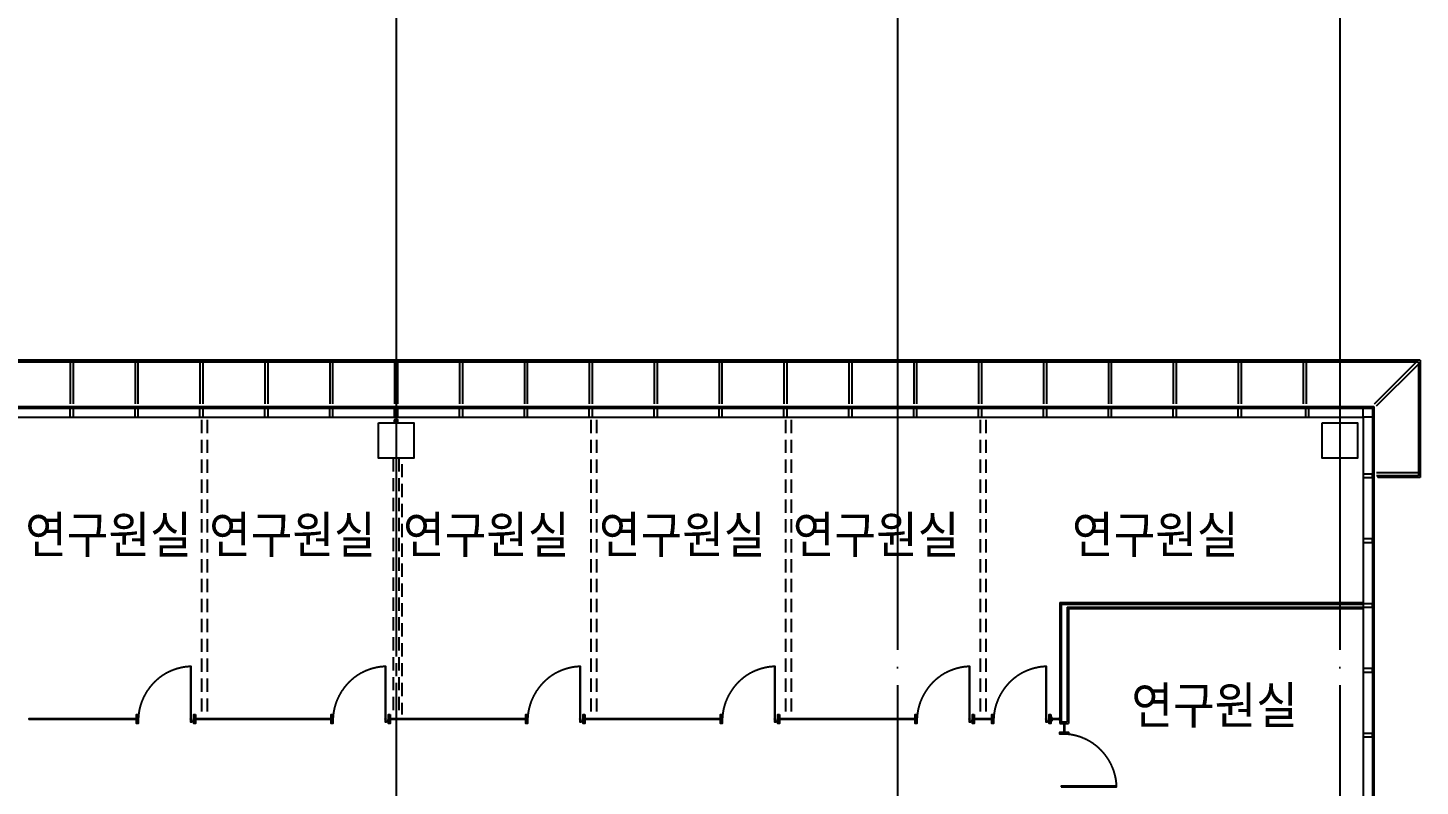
# Model space of a CAD drawing. Header units: metres. Extents: x 630750 to 860239, y 578133 to 726633.
# Drawn here: x 748263 to 771864, y 685946 to 698810 of the extents above; entities that cross this region are included whole.
import ezdxf

# ---------------------------------------------------------------- set-up
doc = ezdxf.new("R2010")
doc.units = ezdxf.units.M
doc.header["$LTSCALE"] = 300
for name, pattern in [('CEN', [62, 60, -1, 0, -1]), ('DASHDOT', [25.4, 12.7, -6.35, 0, -6.35]), ('HID1', [0.375, 0.25, -0.125])]:
    doc.linetypes.add(name, pattern=pattern)
for name, color, linetype in [('A-CEN-1', 1, 'Continuous'), ('A-CON', 2, 'Continuous'), ('A-TXT', 3, 'Continuous'), ('A-WIN', 4, 'Continuous'), ('A-WIN-GLASS', 4, 'Continuous'), ('INT', 117, 'Continuous'), ('KUK-DOOR', 4, 'Continuous'), ('KUK-DOOR-FRAME', 4, 'Continuous'), ('KUK-WALL-DRYWALL', 4, 'Continuous'), ('KUK-WALL-FIN 1', 30, 'Continuous'), ('외장그레이팅', 4, 'Continuous'), ('프레임', 5, 'Continuous')]:
    doc.layers.add(name, color=color, linetype=linetype)
doc.styles.add('돋움', font='')
doc.styles.get('돋움').set_extended_font_data('Dotum')

msp = doc.modelspace()

# ---------------------------------------------------------------- linework, layer by layer
at = {"layer": 'A-CEN-1', "linetype": 'CEN'}
for p, q in [((754504.4, 706258.8, 0), (754504.4, 599969.6, 0)), ((763004.4, 706258.8, 0), (763004.4, 599969.6, 0)), ((770504.4, 706258.8, 0), (770504.4, 599969.6, 0))]:
    msp.add_line(p, q, dxfattribs=at)
at = {"layer": 'A-CON', "elevation": 0}
for points in [[(754204.4, 692110.2), (754804.4, 692110.2), (754804.4, 691510.2), (754204.4, 691510.2)], [(770204.4, 692110.2), (770804.4, 692110.2), (770804.4, 691510.2), (770204.4, 691510.2)]]:
    msp.add_lwpolyline(points, close=True, dxfattribs=at)
at = {"layer": 'A-WIN', "elevation": 0}
msp.add_lwpolyline([(754474.4, 692160.2), (754474.4, 692110.2), (754534.4, 692110.2), (754534.4, 692160.2)], close=True, dxfattribs=at)
at = {"layer": 'A-WIN-GLASS'}
for p, q in [((747904.4, 692384.2, 0), (771077.8, 692384.2, 0)), ((747904.4, 692360.2, 0), (771054.4, 692360.2, 0)), ((771054.4, 692360.2, 0), (771054.4, 669210.2, 0)), ((771078.4, 692384.2, 0), (771078.4, 669210.2, 0))]:
    msp.add_line(p, q, dxfattribs=at)
at = {"layer": 'A-WIN-GLASS', "color": 9}
for p, q in [((747904.4, 692204.2, 0), (770898.4, 692204.2, 0)), ((770898.4, 692204.2, 0), (770898.4, 669240.2, 0))]:
    msp.add_line(p, q, dxfattribs=at)
at = {"layer": 'A-WIN-GLASS', "elevation": 0}
for points in [[(748974.4, 692204.2), (749034.4, 692204.2), (749034.4, 692360.2), (748974.4, 692360.2)], [(750074.4, 692204.2), (750134.4, 692204.2), (750134.4, 692360.2), (750074.4, 692360.2)], [(751174.4, 692204.2), (751234.4, 692204.2), (751234.4, 692360.2), (751174.4, 692360.2)], [(752274.4, 692204.2), (752334.4, 692204.2), (752334.4, 692360.2), (752274.4, 692360.2)], [(753374.4, 692204.2), (753434.4, 692204.2), (753434.4, 692360.2), (753374.4, 692360.2)], [(754474.4, 692204.2), (754534.4, 692204.2), (754534.4, 692360.2), (754474.4, 692360.2)], [(755574.4, 692204.2), (755634.4, 692204.2), (755634.4, 692360.2), (755574.4, 692360.2)], [(756674.4, 692204.2), (756734.4, 692204.2), (756734.4, 692360.2), (756674.4, 692360.2)], [(757774.4, 692204.2), (757834.4, 692204.2), (757834.4, 692360.2), (757774.4, 692360.2)], [(758874.4, 692204.2), (758934.4, 692204.2), (758934.4, 692360.2), (758874.4, 692360.2)], [(759974.4, 692204.2), (760034.4, 692204.2), (760034.4, 692360.2), (759974.4, 692360.2)], [(761074.4, 692204.2), (761134.4, 692204.2), (761134.4, 692360.2), (761074.4, 692360.2)], [(762174.4, 692204.2), (762234.4, 692204.2), (762234.4, 692360.2), (762174.4, 692360.2)], [(763274.4, 692204.2), (763334.4, 692204.2), (763334.4, 692360.2), (763274.4, 692360.2)], [(764374.4, 692204.2), (764434.4, 692204.2), (764434.4, 692360.2), (764374.4, 692360.2)], [(765474.4, 692204.2), (765534.4, 692204.2), (765534.4, 692360.2), (765474.4, 692360.2)], [(766574.4, 692204.2), (766634.4, 692204.2), (766634.4, 692360.2), (766574.4, 692360.2)], [(767674.4, 692204.2), (767734.4, 692204.2), (767734.4, 692360.2), (767674.4, 692360.2)], [(768774.4, 692204.2), (768834.4, 692204.2), (768834.4, 692360.2), (768774.4, 692360.2)], [(769918.4, 692204.2), (769978.4, 692204.2), (769978.4, 692360.2), (769918.4, 692360.2)], [(770898.4, 692360.2), (771053.8, 692360.2), (771053.8, 692204.2), (770898.4, 692204.2)], [(770898.4, 691240.2), (770898.4, 691180.2), (771054.4, 691180.2), (771054.4, 691240.2)], [(770898.4, 690140.2), (770898.4, 690080.2), (771054.4, 690080.2), (771054.4, 690140.2)], [(770898.4, 689040.2), (770898.4, 688980.2), (771054.4, 688980.2), (771054.4, 689040.2)], [(770898.4, 687940.2), (770898.4, 687880.2), (771054.4, 687880.2), (771054.4, 687940.2)], [(770898.4, 686840.2), (770898.4, 686780.2), (771054.4, 686780.2), (771054.4, 686840.2)]]:
    msp.add_lwpolyline(points, close=True, dxfattribs=at)
at = {"layer": 'INT', "linetype": 'HID1', "ltscale": 3}
for p, q in [((751204.6, 692160.4), (751204.6, 687160.4)), ((751304.6, 692160.4), (751304.6, 687160.4)), ((757804.6, 692160.4), (757804.6, 687160.4)), ((757904.6, 692160.4), (757904.6, 687160.4)), ((761104.6, 692160.4), (761104.6, 687160.4)), ((761204.6, 692160.4), (761204.6, 687160.4)), ((764404.6, 692160.4), (764404.6, 687160.4)), ((764504.6, 692160.4), (764504.6, 687160.2)), ((764504.6, 692160.4), (764504.6, 687160.2)), ((754454.4, 691510.2, 0), (754454.4, 687160.2, 0)), ((754504.6, 691410.2), (754504.6, 687160.4)), ((754554.4, 691510.2, 0), (754554.4, 687160.2, 0)), ((754604.6, 691410.2), (754604.6, 687160.4))]:
    msp.add_line(p, q, dxfattribs=at)
at = {"layer": 'KUK-DOOR', "color": 4}
for points in [[(751030.6, 687035.4), (751030.6, 687975.4), (751018.6, 687975.4), (751018.6, 687035.4)], [(754330.6, 687035.4), (754330.6, 687975.4), (754318.6, 687975.4), (754318.6, 687035.4)], [(757630.6, 687035.4), (757630.6, 687975.4), (757618.6, 687975.4), (757618.6, 687035.4)], [(760930.6, 687035.4), (760930.6, 687975.4), (760918.6, 687975.4), (760918.6, 687035.4)], [(764230.6, 687035.4), (764230.6, 687975.4), (764218.6, 687975.4), (764218.6, 687035.4)], [(765530.6, 687035.4), (765530.6, 687975.4), (765518.6, 687975.4), (765518.6, 687035.4)], [(765779.4, 685934.2), (766719.4, 685934.2), (766719.4, 685946.2), (765779.4, 685946.2)]]:
    msp.add_lwpolyline(points, close=True, dxfattribs=at)
at = {"layer": 'KUK-DOOR', "color": 1, "linetype": 'DASHDOT', "ltscale": 0.11}
for centre in [(751024.6, 687085.4), (754324.6, 687085.4), (757624.6, 687085.4), (760924.6, 687085.4), (764224.6, 687085.4), (765524.6, 687085.4)]:
    msp.add_circle(centre, 5, dxfattribs=at)
at = {"layer": 'KUK-DOOR', "color": 1, "linetype": 'DASHDOT'}
for centre, start, end in [((751055.7, 687054.4), 92.31221, 178.07534), ((754355.7, 687054.4), 92.31221, 178.07534), ((757655.7, 687054.4), 92.31221, 178.07534), ((760955.7, 687054.4), 92.31221, 178.07534), ((764255.7, 687054.4), 92.31221, 178.07534), ((765555.7, 687054.4), 92.31221, 178.07534), ((765798.4, 685909), 2.31221, 88.07534)]:
    msp.add_arc(centre, 921.7, start, end, dxfattribs=at)
at = {"layer": 'KUK-DOOR', "color": 1, "linetype": 'DASHDOT', "ltscale": 0.11}
for centre in [(751024.6, 687085.4), (754324.6, 687085.4), (757624.6, 687085.4), (760924.6, 687085.4), (764224.6, 687085.4), (765524.6, 687085.4)]:
    msp.add_arc(centre, 50, 270.00001, 0.00001, dxfattribs=at)
at = {"layer": 'KUK-DOOR-FRAME'}
for points in [[(750134.6, 687160.4), (750134.6, 687118.4), (750134.6, 687118.4), (750134.6, 687010.4), (750104.6, 687010.4), (750104.6, 687160.4), (750134.6, 687160.4)], [(751104.6, 687160.4), (751104.6, 687010.4), (751074.6, 687010.4), (751074.6, 687118.4), (751074.6, 687118.4), (751074.6, 687160.4), (751104.6, 687160.4)], [(753434.6, 687160.4), (753434.6, 687118.4), (753434.6, 687118.4), (753434.6, 687010.4), (753404.6, 687010.4), (753404.6, 687160.4), (753434.6, 687160.4)], [(754404.6, 687160.4), (754404.6, 687010.4), (754374.6, 687010.4), (754374.6, 687118.4), (754374.6, 687118.4), (754374.6, 687160.4), (754404.6, 687160.4)], [(756734.6, 687160.4), (756734.6, 687118.4), (756734.6, 687118.4), (756734.6, 687010.4), (756704.6, 687010.4), (756704.6, 687160.4), (756734.6, 687160.4)], [(757704.6, 687160.4), (757704.6, 687010.4), (757674.6, 687010.4), (757674.6, 687118.4), (757674.6, 687118.4), (757674.6, 687160.4), (757704.6, 687160.4)], [(760034.6, 687160.4), (760034.6, 687118.4), (760034.6, 687118.4), (760034.6, 687010.4), (760004.6, 687010.4), (760004.6, 687160.4), (760034.6, 687160.4)], [(761004.6, 687160.4), (761004.6, 687010.4), (760974.6, 687010.4), (760974.6, 687118.4), (760974.6, 687118.4), (760974.6, 687160.4), (761004.6, 687160.4)], [(763334.6, 687160.4), (763334.6, 687118.4), (763334.6, 687118.4), (763334.6, 687010.4), (763304.6, 687010.4), (763304.6, 687160.4), (763334.6, 687160.4)], [(764304.6, 687160.4), (764304.6, 687010.4), (764274.6, 687010.4), (764274.6, 687118.4), (764274.6, 687118.4), (764274.6, 687160.4), (764304.6, 687160.4)], [(764634.6, 687160.4), (764634.6, 687118.4), (764634.6, 687118.4), (764634.6, 687010.4), (764604.6, 687010.4), (764604.6, 687160.4), (764634.6, 687160.4)], [(765604.6, 687160.4), (765604.6, 687010.4), (765574.6, 687010.4), (765574.6, 687118.4), (765574.6, 687118.4), (765574.6, 687160.4), (765604.6, 687160.4)], [(765904.4, 686830.2), (765862.4, 686830.2), (765862.4, 686830.2), (765754.4, 686830.2), (765754.4, 686860.2), (765904.4, 686860.2), (765904.4, 686830.2)], [(765904.4, 686830.2), (765862.4, 686830.2), (765862.4, 686830.2), (765754.4, 686830.2), (765754.4, 686860.2), (765904.4, 686860.2), (765904.4, 686830.2)]]:
    msp.add_lwpolyline(points, dxfattribs=at)
at = {"layer": 'KUK-WALL-DRYWALL'}
for p, q in [((765779.4, 689035.2), (770904.4, 689035.2)), ((765779.4, 689035.2), (765779.4, 687035.4)), ((765879.4, 688985.2), (770904.4, 688985.2)), ((765879.4, 688985.2), (765879.4, 687035.4)), ((765779.4, 687035.4), (765879.4, 687035.4)), ((765779.4, 687035.4), (765879.4, 687035.4))]:
    msp.add_line(p, q, dxfattribs=at)
at = {"layer": 'KUK-WALL-FIN 1'}
for p, q in [((765754.4, 689060.2), (770904.4, 689060.2)), ((765754.4, 689060.2), (765754.4, 687010.4)), ((765904.4, 688960.2), (765904.4, 687010.4)), ((765904.4, 688960.2), (770904.4, 688960.2)), ((765754.4, 687010.4), (765904.4, 687010.4)), ((765754.4, 687010.4), (765904.4, 687010.4))]:
    msp.add_line(p, q, dxfattribs=at)
at = {"layer": 'KUK-WALL-FIN 1', "color": 8}
for p, q in [((748279.5, 687089.4, -888.5), (750109.6, 687089.4, 3421.4)), ((748279.5, 687081.4, 1192.4), (750109.6, 687081.4, 3419.7)), ((750109.6, 687078.4), (750109.6, 687092.4)), ((751099.6, 687078.4), (751099.6, 687092.4)), ((751099.6, 687089.4, -888.5), (753409.6, 687089.4, 3421.4)), ((751099.6, 687081.4, 1192.4), (753409.6, 687081.4, 3419.7)), ((753409.6, 687078.4), (753409.6, 687092.4)), ((754399.6, 687078.4), (754399.6, 687092.4)), ((754399.6, 687089.4, -888.5), (756709.6, 687089.4, 3421.4)), ((754399.6, 687081.4, 1192.4), (756709.6, 687081.4, 3419.7)), ((756709.6, 687078.4), (756709.6, 687092.4)), ((757699.6, 687078.4), (757699.6, 687092.4)), ((757699.6, 687089.4, -888.5), (760009.6, 687089.4, 3421.4)), ((757699.6, 687081.4, 1192.4), (760009.6, 687081.4, 3419.7)), ((760009.6, 687078.4), (760009.6, 687092.4)), ((760999.6, 687078.4), (760999.6, 687092.4)), ((760999.6, 687089.4, -888.5), (763309.6, 687089.4, 3421.4)), ((760999.6, 687081.4, 1192.4), (763309.6, 687081.4, 3419.7)), ((763309.6, 687078.4), (763309.6, 687092.4)), ((764299.6, 687078.4), (764299.6, 687092.4)), ((764299.6, 687089.3, -888.5), (764609.6, 687089.3, 3421.4)), ((764299.6, 687081.3, 1192.4), (764609.6, 687081.3, 3419.7)), ((764609.6, 687078.3), (764609.6, 687092.3)), ((765619.6, 687078.4), (765619.6, 687092.4)), ((765619.6, 687089.3, -888.5), (765759.4, 687089.3, 3421.4)), ((765619.6, 687081.3, 1192.4), (765759.4, 687081.3, 3419.7)), ((765759.4, 687078.3), (765759.4, 687092.3)), ((765822.4, 687015.4), (765836.4, 687015.3)), ((765822.4, 687015.4), (765836.4, 687015.3)), ((765822.4, 686855.2), (765836.4, 686855.2)), ((765822.4, 686855.2), (765836.4, 686855.2)), ((765825.4, 687015.4, 1192.4), (765825.4, 686855.2, 3419.7)), ((765825.4, 687015.4, 1192.4), (765825.4, 686855.2, 3419.7)), ((765833.4, 687015.4, -888.5), (765833.4, 686855.2, 3421.4)), ((765833.4, 687015.4, -888.5), (765833.4, 686855.2, 3421.4))]:
    msp.add_line(p, q, dxfattribs=at)
at = {"layer": 'KUK-WALL-FIN 1', "color": 4}
for points in [[(748280.5, 687080.4), (750108.6, 687080.4), (750109.6, 687081.4), (750109.6, 687089.4), (750108.6, 687090.4), (748280.5, 687090.4), (748279.5, 687089.4), (748279.5, 687081.4), (748280.5, 687080.4)], [(751100.6, 687080.4), (753408.6, 687080.4), (753409.6, 687081.4), (753409.6, 687089.4), (753408.6, 687090.4), (751100.6, 687090.4), (751099.6, 687089.4), (751099.6, 687081.4), (751100.6, 687080.4)], [(754400.6, 687080.4), (756708.6, 687080.4), (756709.6, 687081.4), (756709.6, 687089.4), (756708.6, 687090.4), (754400.6, 687090.4), (754399.6, 687089.4), (754399.6, 687081.4), (754400.6, 687080.4)], [(757700.6, 687080.4), (760008.6, 687080.4), (760009.6, 687081.4), (760009.6, 687089.4), (760008.6, 687090.4), (757700.6, 687090.4), (757699.6, 687089.4), (757699.6, 687081.4), (757700.6, 687080.4)], [(761000.6, 687080.4), (763308.6, 687080.4), (763309.6, 687081.4), (763309.6, 687089.4), (763308.6, 687090.4), (761000.6, 687090.4), (760999.6, 687089.4), (760999.6, 687081.4), (761000.6, 687080.4)], [(764300.6, 687080.3), (764608.6, 687080.3), (764609.6, 687081.3), (764609.6, 687089.3), (764608.6, 687090.3), (764300.6, 687090.3), (764299.6, 687089.3), (764299.6, 687081.3), (764300.6, 687080.3)], [(765620.6, 687080.3), (765758.4, 687080.3), (765759.4, 687081.3), (765759.4, 687089.3), (765758.4, 687090.3), (765620.6, 687090.3), (765619.6, 687089.3), (765619.6, 687081.3), (765620.6, 687080.3)], [(765824.4, 687014.4), (765824.4, 686856.2), (765825.4, 686855.2), (765833.4, 686855.2), (765834.4, 686856.2), (765834.4, 687014.3), (765833.4, 687015.4), (765825.4, 687015.4), (765824.4, 687014.4)], [(765824.4, 687014.4), (765824.4, 686856.2), (765825.4, 686855.2), (765833.4, 686855.2), (765834.4, 686856.2), (765834.4, 687014.3), (765833.4, 687015.4), (765825.4, 687015.4), (765824.4, 687014.4)]]:
    msp.add_lwpolyline(points, dxfattribs=at)
for points in [[(750104.6, 687110.4), (750124.6, 687110.4), (750124.6, 687060.4), (750104.6, 687060.4), (750104.6, 687078.4), (750114.6, 687078.4), (750114.6, 687092.4), (750104.6, 687092.4)], [(751104.6, 687110.4), (751084.6, 687110.4), (751084.6, 687060.4), (751104.6, 687060.4), (751104.6, 687078.4), (751094.6, 687078.4), (751094.6, 687092.4), (751104.6, 687092.4)], [(753404.6, 687110.4), (753424.6, 687110.4), (753424.6, 687060.4), (753404.6, 687060.4), (753404.6, 687078.4), (753414.6, 687078.4), (753414.6, 687092.4), (753404.6, 687092.4)], [(754404.6, 687110.4), (754384.6, 687110.4), (754384.6, 687060.4), (754404.6, 687060.4), (754404.6, 687078.4), (754394.6, 687078.4), (754394.6, 687092.4), (754404.6, 687092.4)], [(756704.6, 687110.4), (756724.6, 687110.4), (756724.6, 687060.4), (756704.6, 687060.4), (756704.6, 687078.4), (756714.6, 687078.4), (756714.6, 687092.4), (756704.6, 687092.4)], [(757704.6, 687110.4), (757684.6, 687110.4), (757684.6, 687060.4), (757704.6, 687060.4), (757704.6, 687078.4), (757694.6, 687078.4), (757694.6, 687092.4), (757704.6, 687092.4)], [(760004.6, 687110.4), (760024.6, 687110.4), (760024.6, 687060.4), (760004.6, 687060.4), (760004.6, 687078.4), (760014.6, 687078.4), (760014.6, 687092.4), (760004.6, 687092.4)], [(761004.6, 687110.4), (760984.6, 687110.4), (760984.6, 687060.4), (761004.6, 687060.4), (761004.6, 687078.4), (760994.6, 687078.4), (760994.6, 687092.4), (761004.6, 687092.4)], [(763304.6, 687110.4), (763324.6, 687110.4), (763324.6, 687060.4), (763304.6, 687060.4), (763304.6, 687078.4), (763314.6, 687078.4), (763314.6, 687092.4), (763304.6, 687092.4)], [(764304.6, 687110.4), (764284.6, 687110.4), (764284.6, 687060.4), (764304.6, 687060.4), (764304.6, 687078.4), (764294.6, 687078.4), (764294.6, 687092.4), (764304.6, 687092.4)], [(764604.6, 687110.3), (764624.6, 687110.3), (764624.6, 687060.3), (764604.6, 687060.3), (764604.6, 687078.3), (764614.6, 687078.3), (764614.6, 687092.3), (764604.6, 687092.3)], [(765624.6, 687110.4), (765604.6, 687110.4), (765604.6, 687060.4), (765624.6, 687060.4), (765624.6, 687078.4), (765614.6, 687078.4), (765614.6, 687092.4), (765624.6, 687092.4)], [(765754.4, 687110.3), (765774.4, 687110.3), (765774.4, 687060.3), (765754.4, 687060.3), (765754.4, 687078.3), (765764.4, 687078.3), (765764.4, 687092.3), (765754.4, 687092.3)], [(765854.4, 687010.3), (765854.4, 687030.3), (765804.4, 687030.4), (765804.4, 687010.4), (765822.4, 687010.4), (765822.4, 687020.4), (765836.4, 687020.3), (765836.4, 687010.3)], [(765854.4, 687010.3), (765854.4, 687030.3), (765804.4, 687030.4), (765804.4, 687010.4), (765822.4, 687010.4), (765822.4, 687020.4), (765836.4, 687020.3), (765836.4, 687010.3)], [(765854.4, 686860.2), (765854.4, 686840.2), (765804.4, 686840.2), (765804.4, 686860.2), (765822.4, 686860.2), (765822.4, 686850.2), (765836.4, 686850.2), (765836.4, 686860.2)], [(765854.4, 686860.2), (765854.4, 686840.2), (765804.4, 686840.2), (765804.4, 686860.2), (765822.4, 686860.2), (765822.4, 686850.2), (765836.4, 686850.2), (765836.4, 686860.2)]]:
    msp.add_lwpolyline(points, close=True, dxfattribs=at)
at = {"layer": 'KUK-WALL-FIN 1', "color": 8}
for points in [[(750106.2, 687108.8), (750123, 687108.8), (750123, 687062), (750106.2, 687062), (750106.2, 687076.8), (750116.2, 687076.8), (750116.2, 687094), (750106.2, 687094)], [(751103, 687108.8), (751086.2, 687108.8), (751086.2, 687062), (751103, 687062), (751103, 687076.8), (751093, 687076.8), (751093, 687094), (751103, 687094)], [(753406.2, 687108.8), (753423, 687108.8), (753423, 687062), (753406.2, 687062), (753406.2, 687076.8), (753416.2, 687076.8), (753416.2, 687094), (753406.2, 687094)], [(754403, 687108.8), (754386.2, 687108.8), (754386.2, 687062), (754403, 687062), (754403, 687076.8), (754393, 687076.8), (754393, 687094), (754403, 687094)], [(756706.2, 687108.8), (756723, 687108.8), (756723, 687062), (756706.2, 687062), (756706.2, 687076.8), (756716.2, 687076.8), (756716.2, 687094), (756706.2, 687094)], [(757703, 687108.8), (757686.2, 687108.8), (757686.2, 687062), (757703, 687062), (757703, 687076.8), (757693, 687076.8), (757693, 687094), (757703, 687094)], [(760006.2, 687108.8), (760023, 687108.8), (760023, 687062), (760006.2, 687062), (760006.2, 687076.8), (760016.2, 687076.8), (760016.2, 687094), (760006.2, 687094)], [(761003, 687108.8), (760986.2, 687108.8), (760986.2, 687062), (761003, 687062), (761003, 687076.8), (760993, 687076.8), (760993, 687094), (761003, 687094)], [(763306.2, 687108.8), (763323, 687108.8), (763323, 687062), (763306.2, 687062), (763306.2, 687076.8), (763316.2, 687076.8), (763316.2, 687094), (763306.2, 687094)], [(764303, 687108.8), (764286.2, 687108.8), (764286.2, 687062), (764303, 687062), (764303, 687076.8), (764293, 687076.8), (764293, 687094), (764303, 687094)], [(764606.2, 687108.7), (764623, 687108.7), (764623, 687061.9), (764606.2, 687061.9), (764606.2, 687076.7), (764616.2, 687076.7), (764616.2, 687093.9), (764606.2, 687093.9)], [(765623, 687108.8), (765606.2, 687108.8), (765606.2, 687062), (765623, 687062), (765623, 687076.8), (765613, 687076.8), (765613, 687094), (765623, 687094)], [(765756, 687108.7), (765772.8, 687108.7), (765772.8, 687061.9), (765756, 687061.9), (765756, 687076.7), (765766, 687076.7), (765766, 687093.9), (765756, 687093.9)], [(765852.8, 687011.9), (765852.8, 687028.7), (765806, 687028.8), (765806, 687012), (765820.8, 687012), (765820.8, 687022), (765838, 687021.9), (765838, 687011.9)], [(765852.8, 687011.9), (765852.8, 687028.7), (765806, 687028.8), (765806, 687012), (765820.8, 687012), (765820.8, 687022), (765838, 687021.9), (765838, 687011.9)], [(765852.8, 686858.6), (765852.8, 686841.8), (765806, 686841.8), (765806, 686858.6), (765820.8, 686858.6), (765820.8, 686848.6), (765838, 686848.6), (765838, 686858.6)], [(765852.8, 686858.6), (765852.8, 686841.8), (765806, 686841.8), (765806, 686858.6), (765820.8, 686858.6), (765820.8, 686848.6), (765838, 686848.6), (765838, 686858.6)]]:
    msp.add_lwpolyline(points, close=True, dxfattribs=at)
for centre, start, end in [((750102.4, 687092.4), 259.49898, 357.82064), ((750102.4, 687078.3), 2.17936, 100.50102), ((751106.7, 687092.5), 182.16565, 280.48732), ((751106.7, 687078.3), 79.48527, 177.80693), ((753402.4, 687092.4), 259.49898, 357.82064), ((753402.4, 687078.3), 2.17936, 100.50102), ((754406.7, 687092.5), 182.16565, 280.48732), ((754406.7, 687078.3), 79.48527, 177.80693), ((756702.4, 687092.4), 259.49898, 357.82064), ((756702.4, 687078.3), 2.17936, 100.50102), ((757706.7, 687092.5), 182.16565, 280.48732), ((757706.7, 687078.3), 79.48527, 177.80693), ((760002.4, 687092.4), 259.49898, 357.82064), ((760002.4, 687078.3), 2.17936, 100.50102), ((761006.7, 687092.5), 182.16565, 280.48732), ((761006.7, 687078.3), 79.48527, 177.80693), ((763302.4, 687092.4), 259.49898, 357.82064), ((763302.4, 687078.3), 2.17936, 100.50102), ((764306.7, 687092.4), 182.16565, 280.48732), ((764306.7, 687078.3), 79.48527, 177.80693), ((764602.4, 687092.4), 259.49898, 357.82064), ((764602.4, 687078.3), 2.17936, 100.50102), ((765626.7, 687092.4), 182.16565, 280.48732), ((765626.7, 687078.3), 79.48527, 177.80693), ((765752.3, 687092.4), 259.49898, 357.82064), ((765752.3, 687078.3), 2.17936, 100.50102), ((765822.3, 687008.2), 349.48527, 87.80693), ((765822.3, 687008.2), 349.48527, 87.80693), ((765822.3, 686862.3), 272.17936, 10.50102), ((765822.3, 686862.3), 272.17936, 10.50102), ((765836.5, 686862.3), 169.49898, 267.82064), ((765836.5, 686862.3), 169.49898, 267.82064), ((765836.5, 687008.2), 92.16565, 190.48732), ((765836.5, 687008.2), 92.16565, 190.48732)]:
    msp.add_arc(centre, 2.12, start, end, dxfattribs=at)
at = {"layer": '외장그레이팅'}
for p, q in [((771864.4, 693170.2, 0), (685228.2, 693170.2, 0)), ((771834.4, 693140.2, 0), (685268.7, 693140.2, 0)), ((771834.4, 693140.2, 0), (771834.4, 691210.2, 0)), ((771864.4, 693170.2, 0), (771864.4, 691180.2, 0)), ((771144.4, 691210.2, 0), (771144.4, 691180.2, 0)), ((771834.4, 691210.2, 0), (771144.4, 691210.2, 0)), ((771864.4, 691180.2, 0), (771144.4, 691180.2, 0))]:
    msp.add_line(p, q, dxfattribs=at)
at = {"layer": '프레임'}
for p, q in [((748979.4, 693140.2, 0), (748979.4, 692430.2, 0)), ((749029.4, 693140.2, 0), (749029.4, 692430.2, 0)), ((750079.4, 693140.2, 0), (750079.4, 692430.2, 0)), ((750129.4, 693140.2, 0), (750129.4, 692430.2, 0)), ((751179.4, 693140.2, 0), (751179.4, 692430.2, 0)), ((751229.4, 693140.2, 0), (751229.4, 692430.2, 0)), ((752279.4, 693140.2, 0), (752279.4, 692430.2, 0)), ((752329.4, 693140.2, 0), (752329.4, 692430.2, 0)), ((753379.4, 693140.2, 0), (753379.4, 692430.2, 0)), ((753429.4, 693140.2, 0), (753429.4, 692430.2, 0)), ((754479.4, 693140.2, 0), (754479.4, 692430.2, 0)), ((754529.4, 693140.2, 0), (754529.4, 692430.2, 0)), ((755579.4, 693140.2, 0), (755579.4, 692430.2, 0)), ((755629.4, 693140.2, 0), (755629.4, 692430.2, 0)), ((756679.4, 693140.2, 0), (756679.4, 692430.2, 0)), ((756729.4, 693140.2, 0), (756729.4, 692430.2, 0)), ((757779.4, 693140.2, 0), (757779.4, 692430.2, 0)), ((757829.4, 693140.2, 0), (757829.4, 692430.2, 0)), ((758879.4, 693140.2, 0), (758879.4, 692430.2, 0)), ((758929.4, 693140.2, 0), (758929.4, 692430.2, 0)), ((759979.4, 693140.2, 0), (759979.4, 692430.2, 0)), ((760029.4, 693140.2, 0), (760029.4, 692430.2, 0)), ((761079.4, 693140.2, 0), (761079.4, 692430.2, 0)), ((761129.4, 693140.2, 0), (761129.4, 692430.2, 0)), ((762179.4, 693140.2, 0), (762179.4, 692430.2, 0)), ((762229.4, 693140.2, 0), (762229.4, 692430.2, 0)), ((763279.4, 693140.2, 0), (763279.4, 692430.2, 0)), ((763329.4, 693140.2, 0), (763329.4, 692430.2, 0)), ((764379.4, 693140.2, 0), (764379.4, 692430.2, 0)), ((764429.4, 693140.2, 0), (764429.4, 692430.2, 0)), ((765479.4, 693140.2, 0), (765479.4, 692430.2, 0)), ((765529.4, 693140.2, 0), (765529.4, 692430.2, 0)), ((766579.4, 693140.2, 0), (766579.4, 692430.2, 0)), ((766629.4, 693140.2, 0), (766629.4, 692430.2, 0)), ((767679.4, 693140.2, 0), (767679.4, 692430.2, 0)), ((767729.4, 693140.2, 0), (767729.4, 692430.2, 0)), ((768779.4, 693140.2, 0), (768779.4, 692430.2, 0)), ((768829.4, 693140.2, 0), (768829.4, 692430.2, 0)), ((769879.4, 693140.2, 0), (769879.4, 692430.2, 0)), ((769929.4, 693140.2, 0), (769929.4, 692430.2, 0)), ((771088.5, 692430.2, 0), (771799, 693140.2, 0)), ((771124.4, 692395.4, 0), (771834.4, 693104.9, 0)), ((771834.4, 691260.2, 0), (771124.4, 691260.2, 0)), ((771834.4, 691210.2, 0), (771124.4, 691210.2, 0))]:
    msp.add_line(p, q, dxfattribs=at)

# ---------------------------------------------------------------- texts
at = {"layer": 'A-TXT', "color": 3, "style": '돋움', "width": 0.9}
for p in [(748217.4, 689899.4, 0), (751336.1, 689899.4, 0), (754622.6, 689899.4, 0), (757943.7, 689899.4, 0), (761230.3, 689899.4, 0), (765962, 689899.4, 0), (766968.9, 687005.7, 0)]:
    msp.add_text('연구원실', height=625, rotation=0.00001, dxfattribs=at).set_placement(p)

doc.saveas('drawing.dxf')
